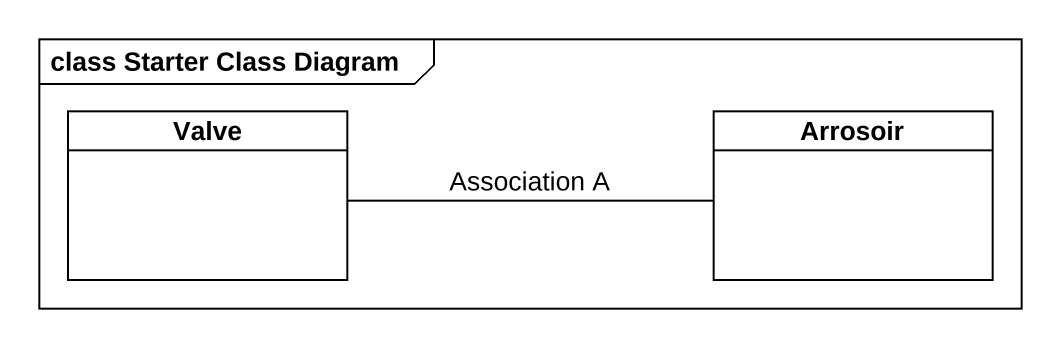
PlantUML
@startuml
mainframe class Starter Class Diagram
hide circle
hide empty members
class Valve
class Arrosoir
Valve -right- Arrosoir : Association A
@enduml
